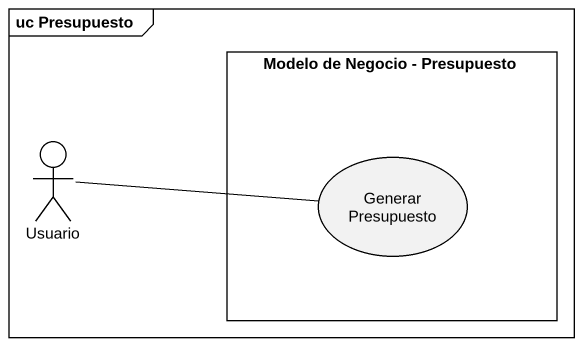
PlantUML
@startuml
mainframe uc Presupuesto
rectangle "Modelo de Negocio - Presupuesto" as Modelo_de_Negocio {
  usecase "Generar Presupuesto" as Generar_Presupuesto
}
actor Usuario
Generar_Presupuesto -left- Usuario
@enduml
